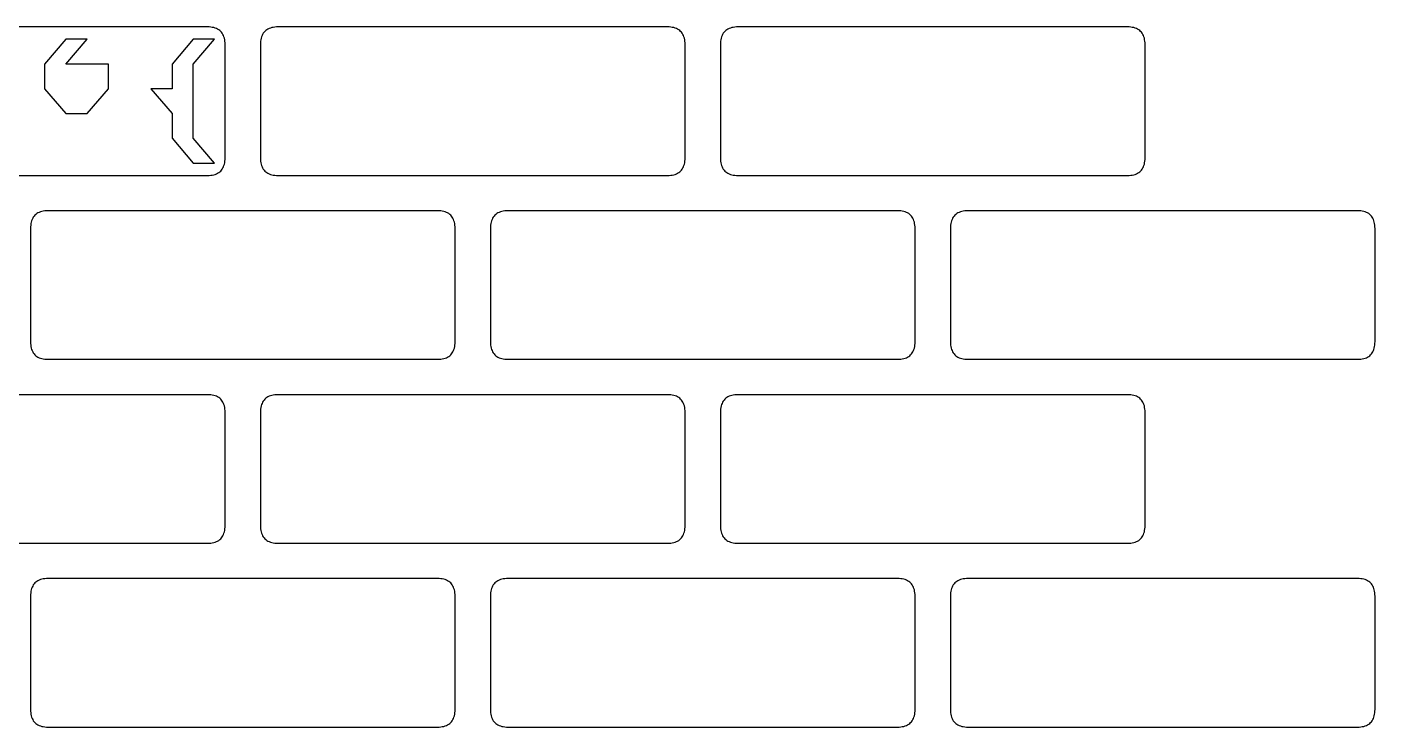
# Model space of a CAD drawing. Header units: metres. Extents: x 10 to 780, y 10 to 780.
# Drawn here: x 399 to 780, y 10 to 208 of the extents above; entities that cross this region are included whole.
import ezdxf

# ---------------------------------------------------------------- set-up
doc = ezdxf.new("R2010")
doc.units = ezdxf.units.M

msp = doc.modelspace()

# ---------------------------------------------------------------- linework, layer by layer
for p, q in [((450, 208.00012), (340, 208)), ((450, 208.00012), (340, 208)), ((450.4875, 207.98761), (450, 208.00012)), ((450.4875, 207.98761), (450, 208.00012)), ((450.94998, 207.9501), (450.4875, 207.98761)), ((450.94998, 207.9501), (450.4875, 207.98761)), ((451.38748, 207.88759), (450.94998, 207.9501)), ((451.38748, 207.88759), (450.94998, 207.9501)), ((451.8, 207.80008), (451.38748, 207.88759)), ((451.8, 207.80008), (451.38748, 207.88759)), ((452.1875, 207.68758), (451.8, 207.80008)), ((452.1875, 207.68758), (451.8, 207.80008)), ((452.55, 207.55006), (452.1875, 207.68758)), ((452.55, 207.55006), (452.1875, 207.68758)), ((452.88748, 207.38756), (452.55, 207.55006)), ((452.88748, 207.38756), (452.55, 207.55006)), ((453.19998, 207.20006), (452.88748, 207.38756)), ((453.19998, 207.20006), (452.88748, 207.38756)), ((453.4875, 206.98755), (453.19998, 207.20006)), ((453.4875, 206.98755), (453.19998, 207.20006)), ((453.75, 206.75005), (453.4875, 206.98755)), ((453.75, 206.75005), (453.4875, 206.98755)), ((453.9875, 206.48753), (453.75, 206.75005)), ((453.9875, 206.48753), (453.75, 206.75005)), ((454.19998, 206.20003), (453.9875, 206.48753)), ((454.19998, 206.20003), (453.9875, 206.48753)), ((454.38748, 205.88753), (454.19998, 206.20003)), ((454.38748, 205.88753), (454.19998, 206.20003)), ((454.55, 205.55002), (454.38748, 205.88753)), ((454.55, 205.55002), (454.38748, 205.88753)), ((465.61258, 205.88751), (465.4501, 205.55002)), ((465.80008, 206.20001), (465.61258, 205.88751)), ((466.01257, 206.4875), (465.80008, 206.20001)), ((466.25006, 206.75), (466.01257, 206.4875)), ((466.51254, 206.9875), (466.25006, 206.75)), ((466.80005, 207.2), (466.51254, 206.9875)), ((467.11255, 207.3875), (466.80005, 207.2)), ((467.45004, 207.55), (467.11255, 207.3875)), ((467.81253, 207.6875), (467.45004, 207.55)), ((468.2, 207.8), (467.81253, 207.6875)), ((468.61252, 207.8875), (468.2, 207.8)), ((469.05002, 207.95), (468.61252, 207.8875)), ((469.5125, 207.9875), (469.05002, 207.95)), ((470, 208), (469.5125, 207.9875)), ((580.00024, 208.00012), (470, 208)), ((580.48773, 207.98761), (580.00024, 208.00012)), ((580.9502, 207.9501), (580.48773, 207.98761)), ((581.3877, 207.88759), (580.9502, 207.9501)), ((581.8002, 207.80008), (581.3877, 207.88759)), ((582.1876, 207.68758), (581.8002, 207.80008)), ((582.5501, 207.55006), (582.1876, 207.68758)), ((582.8876, 207.38756), (582.5501, 207.55006)), ((583.2001, 207.20006), (582.8876, 207.38756)), ((583.48755, 206.98755), (583.2001, 207.20006)), ((583.75006, 206.75005), (583.48755, 206.98755)), ((583.98755, 206.48753), (583.75006, 206.75005)), ((584.2, 206.20003), (583.98755, 206.48753)), ((584.3875, 205.88753), (584.2, 206.20003)), ((584.55, 205.55002), (584.3875, 205.88753)), ((595.6125, 205.88751), (595.45, 205.55002)), ((595.8, 206.20001), (595.6125, 205.88751)), ((596.0125, 206.4875), (595.8, 206.20001)), ((596.25, 206.75), (596.0125, 206.4875)), ((596.5125, 206.9875), (596.25, 206.75)), ((596.8, 207.2), (596.5125, 206.9875)), ((597.1125, 207.3875), (596.8, 207.2)), ((597.45, 207.55), (597.1125, 207.3875)), ((597.8125, 207.6875), (597.45, 207.55)), ((598.2, 207.8), (597.8125, 207.6875)), ((598.6125, 207.8875), (598.2, 207.8)), ((599.05, 207.95), (598.6125, 207.8875)), ((599.5125, 207.9875), (599.05, 207.95)), ((600, 208), (599.5125, 207.9875)), ((710.0005, 208.00012), (600, 208)), ((710.4879, 207.98761), (710.0005, 208.00012)), ((710.9504, 207.9501), (710.4879, 207.98761)), ((711.3878, 207.88759), (710.9504, 207.9501)), ((711.8003, 207.80008), (711.3878, 207.88759)), ((712.18774, 207.68758), (711.8003, 207.80008)), ((712.55023, 207.55006), (712.18774, 207.68758)), ((712.8877, 207.38756), (712.55023, 207.55006)), ((713.2002, 207.20006), (712.8877, 207.38756)), ((713.4877, 206.98755), (713.2002, 207.20006)), ((713.7501, 206.75005), (713.4877, 206.98755)), ((713.9876, 206.48753), (713.7501, 206.75005)), ((714.2001, 206.20003), (713.9876, 206.48753)), ((714.3876, 205.88753), (714.2001, 206.20003)), ((714.55005, 205.55002), (714.3876, 205.88753)), ((410, 204.5), (404, 197.5)), ((410, 197.5), (416, 204.5)), ((416, 204.5), (410, 204.5)), ((446, 204.5), (440, 197.5)), ((446, 197.5), (452, 204.5)), ((452, 204.5), (446, 204.5)), ((454.6875, 205.18752), (454.55, 205.55002)), ((454.6875, 205.18752), (454.55, 205.55002)), ((454.8, 204.80002), (454.6875, 205.18752)), ((454.8, 204.80002), (454.6875, 205.18752)), ((454.88748, 204.38751), (454.8, 204.80002)), ((454.88748, 204.38751), (454.8, 204.80002)), ((454.94998, 203.95001), (454.88748, 204.38751)), ((454.94998, 203.95001), (454.88748, 204.38751)), ((454.9875, 203.4875), (454.94998, 203.95001)), ((454.9875, 203.4875), (454.94998, 203.95001)), ((455, 203), (454.9875, 203.4875)), ((455, 203), (454.9875, 203.4875)), ((455.00015, 171.00006), (455, 203)), ((455.00015, 171.00006), (455, 203)), ((465.0002, 203.00005), (465, 171)), ((465.0127, 203.48753), (465.0002, 203.00005)), ((465.05017, 203.95003), (465.0127, 203.48753)), ((465.11264, 204.38753), (465.05017, 203.95003)), ((465.20013, 204.80002), (465.11264, 204.38753)), ((465.31262, 205.18752), (465.20013, 204.80002)), ((465.4501, 205.55002), (465.31262, 205.18752)), ((584.6875, 205.18752), (584.55, 205.55002)), ((584.8, 204.80002), (584.6875, 205.18752)), ((584.8875, 204.38751), (584.8, 204.80002)), ((584.95, 203.95001), (584.8875, 204.38751)), ((584.9875, 203.4875), (584.95, 203.95001)), ((585, 203), (584.9875, 203.4875)), ((585, 171.00006), (585, 203)), ((595.0125, 203.48753), (595, 203.00005)), ((595, 203.00005), (595, 171)), ((595.05, 203.95003), (595.0125, 203.48753)), ((595.1125, 204.38753), (595.05, 203.95003)), ((595.2, 204.80002), (595.1125, 204.38753)), ((595.3125, 205.18752), (595.2, 204.80002)), ((595.45, 205.55002), (595.3125, 205.18752)), ((714.68756, 205.18752), (714.55005, 205.55002)), ((714.80005, 204.80002), (714.68756, 205.18752)), ((714.8875, 204.38751), (714.80005, 204.80002)), ((714.95, 203.95001), (714.8875, 204.38751)), ((714.9875, 203.4875), (714.95, 203.95001)), ((715, 203), (714.9875, 203.4875)), ((714.99994, 171.00006), (715, 203)), ((404, 197.5), (404, 190.5)), ((422, 197.5), (410, 197.5)), ((422, 190.5), (422, 197.5)), ((440, 197.5), (440, 190.5)), ((446, 176.5), (446, 197.5)), ((404, 190.5), (410, 183.5)), ((416, 183.5), (422, 190.5)), ((440, 190.5), (434, 190.5)), ((434, 190.5), (440, 183.5)), ((410, 183.5), (416, 183.5)), ((440, 183.5), (440, 176.5)), ((440, 176.5), (446, 169.5)), ((452, 169.5), (446, 176.5)), ((446, 169.5), (452, 169.5)), ((453.98758, 167.51253), (454.20007, 167.80003)), ((453.98758, 167.51253), (454.20007, 167.80003)), ((454.20007, 167.80003), (454.38757, 168.11253)), ((454.20007, 167.80003), (454.38757, 168.11253)), ((454.38757, 168.11253), (454.55008, 168.45004)), ((454.38757, 168.11253), (454.55008, 168.45004)), ((454.55008, 168.45004), (454.6876, 168.81255)), ((454.55008, 168.45004), (454.6876, 168.81255)), ((454.6876, 168.81255), (454.8001, 169.20004)), ((454.6876, 168.81255), (454.8001, 169.20004)), ((454.8001, 169.20004), (454.88763, 169.61255)), ((454.8001, 169.20004), (454.88763, 169.61255)), ((454.88763, 169.61255), (454.95013, 170.05005)), ((454.88763, 169.61255), (454.95013, 170.05005)), ((454.95013, 170.05005), (454.98764, 170.51256)), ((454.95013, 170.05005), (454.98764, 170.51256)), ((454.98764, 170.51256), (455.00015, 171.00006)), ((454.98764, 170.51256), (455.00015, 171.00006)), ((465, 171), (465.0125, 170.5125)), ((465.0125, 170.5125), (465.05002, 170.05)), ((465.05002, 170.05), (465.11252, 169.6125)), ((465.11252, 169.6125), (465.2, 169.20001)), ((465.2, 169.20001), (465.31253, 168.81252)), ((465.31253, 168.81252), (465.45004, 168.45001)), ((465.45004, 168.45001), (465.61255, 168.11252)), ((465.61255, 168.11252), (465.80005, 167.80002)), ((465.80005, 167.80002), (466.01254, 167.51253)), ((583.9875, 167.51253), (584.2, 167.80003)), ((584.2, 167.80003), (584.3875, 168.11253)), ((584.3875, 168.11253), (584.55, 168.45004)), ((584.55, 168.45004), (584.6875, 168.81255)), ((584.6875, 168.81255), (584.8, 169.20004)), ((584.8, 169.20004), (584.8875, 169.61255)), ((584.8875, 169.61255), (584.95, 170.05005)), ((584.95, 170.05005), (584.9875, 170.51256)), ((584.9875, 170.51256), (585, 171.00006)), ((595, 171), (595.0125, 170.5125)), ((595.0125, 170.5125), (595.05, 170.05)), ((595.05, 170.05), (595.1125, 169.6125)), ((595.1125, 169.6125), (595.2, 169.20001)), ((595.2, 169.20001), (595.3125, 168.81252)), ((595.3125, 168.81252), (595.45, 168.45001)), ((595.45, 168.45001), (595.61255, 168.11252)), ((595.61255, 168.11252), (595.80005, 167.80002)), ((595.80005, 167.80002), (596.0126, 167.51253)), ((713.9875, 167.51253), (714.2, 167.80003)), ((714.2, 167.80003), (714.3875, 168.11253)), ((714.3875, 168.11253), (714.55, 168.45004)), ((714.55, 168.45004), (714.6875, 168.81255)), ((714.6875, 168.81255), (714.8, 169.20004)), ((714.8, 169.20004), (714.88745, 169.61255)), ((714.88745, 169.61255), (714.94995, 170.05005)), ((714.94995, 170.05005), (714.9874, 170.51256)), ((714.9874, 170.51256), (714.99994, 171.00006)), ((340, 166.00009), (450, 166)), ((340, 166.00009), (450, 166)), ((450, 166), (450.48752, 166.0125)), ((450, 166), (450.48752, 166.0125)), ((450.48752, 166.0125), (450.95, 166.05)), ((450.48752, 166.0125), (450.95, 166.05)), ((450.95, 166.05), (451.3875, 166.1125)), ((450.95, 166.05), (451.3875, 166.1125)), ((451.3875, 166.1125), (451.80002, 166.20001)), ((451.3875, 166.1125), (451.80002, 166.20001)), ((451.80002, 166.20001), (452.18753, 166.31252)), ((451.80002, 166.20001), (452.18753, 166.31252)), ((452.18753, 166.31252), (452.55005, 166.45001)), ((452.18753, 166.31252), (452.55005, 166.45001)), ((452.55005, 166.45001), (452.88754, 166.61252)), ((452.55005, 166.45001), (452.88754, 166.61252)), ((452.88754, 166.61252), (453.20004, 166.80002)), ((452.88754, 166.61252), (453.20004, 166.80002)), ((453.20004, 166.80002), (453.48755, 167.01253)), ((453.20004, 166.80002), (453.48755, 167.01253)), ((453.48755, 167.01253), (453.75006, 167.25003)), ((453.48755, 167.01253), (453.75006, 167.25003)), ((453.75006, 167.25003), (453.98758, 167.51253)), ((453.75006, 167.25003), (453.98758, 167.51253)), ((466.01254, 167.51253), (466.25006, 167.25003)), ((466.25006, 167.25003), (466.51257, 167.01254)), ((466.51257, 167.01254), (466.80008, 166.80005)), ((466.80008, 166.80005), (467.11258, 166.61255)), ((467.11258, 166.61255), (467.45007, 166.45006)), ((467.45007, 166.45006), (467.8126, 166.31256)), ((467.8126, 166.31256), (468.2001, 166.20007)), ((468.2001, 166.20007), (468.6126, 166.11258)), ((468.6126, 166.11258), (469.0501, 166.05008)), ((469.0501, 166.05008), (469.51263, 166.01259)), ((469.51263, 166.01259), (470.00015, 166.00009)), ((470.00015, 166.00009), (580, 166)), ((580, 166), (580.4875, 166.0125)), ((580.4875, 166.0125), (580.95, 166.05)), ((580.95, 166.05), (581.3875, 166.1125)), ((581.3875, 166.1125), (581.8, 166.20001)), ((581.8, 166.20001), (582.1875, 166.31252)), ((582.1875, 166.31252), (582.55, 166.45001)), ((582.55, 166.45001), (582.8875, 166.61252)), ((582.8875, 166.61252), (583.2, 166.80002)), ((583.2, 166.80002), (583.4875, 167.01253)), ((583.4875, 167.01253), (583.75, 167.25003)), ((583.75, 167.25003), (583.9875, 167.51253)), ((596.0126, 167.51253), (596.25006, 167.25003)), ((596.25006, 167.25003), (596.5126, 167.01254)), ((596.5126, 167.01254), (596.8001, 166.80005)), ((596.8001, 166.80005), (597.1126, 166.61255)), ((597.1126, 166.61255), (597.45013, 166.45006)), ((597.45013, 166.45006), (597.8126, 166.31256)), ((597.8126, 166.31256), (598.20013, 166.20007)), ((598.20013, 166.20007), (598.6127, 166.11258)), ((598.6127, 166.11258), (599.0502, 166.05008)), ((599.0502, 166.05008), (599.5127, 166.01259)), ((599.5127, 166.01259), (600.0002, 166.00009)), ((600.0002, 166.00009), (710, 166)), ((710, 166), (710.4875, 166.0125)), ((710.4875, 166.0125), (710.95, 166.05)), ((710.95, 166.05), (711.3875, 166.1125)), ((711.3875, 166.1125), (711.8, 166.20001)), ((711.8, 166.20001), (712.1875, 166.31252)), ((712.1875, 166.31252), (712.55, 166.45001)), ((712.55, 166.45001), (712.8875, 166.61252)), ((712.8875, 166.61252), (713.2, 166.80002)), ((713.2, 166.80002), (713.4875, 167.01253)), ((713.4875, 167.01253), (713.75, 167.25003)), ((713.75, 167.25003), (713.9875, 167.51253)), ((400.20007, 152.80003), (400.11258, 152.38754)), ((400.31256, 153.18753), (400.20007, 152.80003)), ((400.45004, 153.55003), (400.31256, 153.18753)), ((400.61255, 153.88753), (400.45004, 153.55003)), ((400.80005, 154.20003), (400.61255, 153.88753)), ((401.01254, 154.48752), (400.80005, 154.20003)), ((401.25003, 154.75002), (401.01254, 154.48752)), ((401.5125, 154.98752), (401.25003, 154.75002)), ((401.80002, 155.20001), (401.5125, 154.98752)), ((402.11252, 155.38751), (401.80002, 155.20001)), ((402.45, 155.55), (402.11252, 155.38751)), ((402.8125, 155.6875), (402.45, 155.55)), ((403.2, 155.8), (402.8125, 155.6875)), ((403.61252, 155.8875), (403.2, 155.8)), ((404.05002, 155.95), (403.61252, 155.8875)), ((404.5125, 155.9875), (404.05002, 155.95)), ((405, 156), (404.5125, 155.9875)), ((515.0001, 156), (405, 156)), ((515.4876, 155.9875), (515.0001, 156)), ((515.9501, 155.95), (515.4876, 155.9875)), ((516.3876, 155.8875), (515.9501, 155.95)), ((516.80005, 155.8), (516.3876, 155.8875)), ((517.18756, 155.6875), (516.80005, 155.8)), ((517.55005, 155.55), (517.18756, 155.6875)), ((517.8875, 155.3875), (517.55005, 155.55)), ((518.2, 155.2), (517.8875, 155.3875)), ((518.4875, 154.9875), (518.2, 155.2)), ((518.75, 154.75), (518.4875, 154.9875)), ((518.9875, 154.4875), (518.75, 154.75)), ((519.2, 154.2), (518.9875, 154.4875)), ((519.3875, 153.8875), (519.2, 154.2)), ((519.55, 153.55), (519.3875, 153.8875)), ((519.6875, 153.1875), (519.55, 153.55)), ((519.8, 152.8), (519.6875, 153.1875)), ((519.8875, 152.3875), (519.8, 152.8)), ((530.2001, 152.80003), (530.11255, 152.38754)), ((530.31256, 153.18753), (530.2001, 152.80003)), ((530.4501, 153.55003), (530.31256, 153.18753)), ((530.61255, 153.88753), (530.4501, 153.55003)), ((530.80005, 154.20003), (530.61255, 153.88753)), ((531.0126, 154.48752), (530.80005, 154.20003)), ((531.25006, 154.75002), (531.0126, 154.48752)), ((531.5126, 154.98752), (531.25006, 154.75002)), ((531.80005, 155.20001), (531.5126, 154.98752)), ((532.11255, 155.38751), (531.80005, 155.20001)), ((532.4501, 155.55), (532.11255, 155.38751)), ((532.81256, 155.6875), (532.4501, 155.55)), ((533.2001, 155.8), (532.81256, 155.6875)), ((533.61255, 155.8875), (533.2001, 155.8)), ((534.05005, 155.95), (533.61255, 155.8875)), ((534.5125, 155.9875), (534.05005, 155.95)), ((535, 156), (534.5125, 155.9875)), ((645.00024, 156), (535, 156)), ((645.48773, 155.9875), (645.00024, 156)), ((645.9502, 155.95), (645.48773, 155.9875)), ((646.3877, 155.8875), (645.9502, 155.95)), ((646.8002, 155.8), (646.3877, 155.8875)), ((647.1876, 155.6875), (646.8002, 155.8)), ((647.5501, 155.55), (647.1876, 155.6875)), ((647.8876, 155.3875), (647.5501, 155.55)), ((648.2001, 155.2), (647.8876, 155.3875)), ((648.48755, 154.9875), (648.2001, 155.2)), ((648.75006, 154.75), (648.48755, 154.9875)), ((648.98755, 154.4875), (648.75006, 154.75)), ((649.2, 154.2), (648.98755, 154.4875)), ((649.3875, 153.8875), (649.2, 154.2)), ((649.55, 153.55), (649.3875, 153.8875)), ((649.6875, 153.1875), (649.55, 153.55)), ((649.8, 152.8), (649.6875, 153.1875)), ((649.8875, 152.3875), (649.8, 152.8)), ((660.20044, 152.80003), (660.113, 152.38754)), ((660.31287, 153.18753), (660.20044, 152.80003)), ((660.4503, 153.55003), (660.31287, 153.18753)), ((660.6128, 153.88753), (660.4503, 153.55003)), ((660.80023, 154.20003), (660.6128, 153.88753)), ((661.0127, 154.48752), (660.80023, 154.20003)), ((661.2502, 154.75002), (661.0127, 154.48752)), ((661.51263, 154.98752), (661.2502, 154.75002)), ((661.8001, 155.20001), (661.51263, 154.98752)), ((662.1126, 155.38751), (661.8001, 155.20001)), ((662.4501, 155.55), (662.1126, 155.38751)), ((662.81256, 155.6875), (662.4501, 155.55)), ((663.2001, 155.8), (662.81256, 155.6875)), ((663.61255, 155.8875), (663.2001, 155.8)), ((664.05005, 155.95), (663.61255, 155.8875)), ((664.5125, 155.9875), (664.05005, 155.95)), ((665, 156), (664.5125, 155.9875)), ((775, 156), (665, 156)), ((775.4875, 155.9875), (775, 156)), ((775.95, 155.95), (775.4875, 155.9875)), ((776.3875, 155.8875), (775.95, 155.95)), ((776.8, 155.8), (776.3875, 155.8875)), ((777.1875, 155.6875), (776.8, 155.8)), ((777.55, 155.55), (777.1875, 155.6875)), ((777.8875, 155.3875), (777.55, 155.55)), ((778.2, 155.2), (777.8875, 155.3875)), ((778.4875, 154.9875), (778.2, 155.2)), ((778.75, 154.75), (778.4875, 154.9875)), ((778.9875, 154.4875), (778.75, 154.75)), ((779.2, 154.2), (778.9875, 154.4875)), ((779.3875, 153.8875), (779.2, 154.2)), ((779.55, 153.55), (779.3875, 153.8875)), ((779.6875, 153.1875), (779.55, 153.55)), ((779.8, 152.8), (779.6875, 153.1875)), ((779.8875, 152.3875), (779.8, 152.8)), ((400.0001, 151.00005), (400, 119)), ((400.01257, 151.48755), (400.0001, 151.00005)), ((400.05008, 151.95004), (400.01257, 151.48755)), ((400.11258, 152.38754), (400.05008, 151.95004)), ((519.95, 151.95), (519.8875, 152.3875)), ((519.9875, 151.4875), (519.95, 151.95)), ((520, 151), (519.9875, 151.4875)), ((520.00024, 119.000015), (520, 151)), ((530.00006, 151.00005), (530, 119)), ((530.0126, 151.48755), (530.00006, 151.00005)), ((530.05005, 151.95004), (530.0126, 151.48755)), ((530.11255, 152.38754), (530.05005, 151.95004)), ((649.95, 151.95), (649.8875, 152.3875)), ((649.9875, 151.4875), (649.95, 151.95)), ((650, 151), (649.9875, 151.4875)), ((650.00037, 119.000015), (650, 151)), ((660.0007, 151.00005), (660, 119)), ((660.0131, 151.48755), (660.0007, 151.00005)), ((660.05054, 151.95004), (660.0131, 151.48755)), ((660.113, 152.38754), (660.05054, 151.95004)), ((779.95, 151.95), (779.8875, 152.3875)), ((779.9875, 151.4875), (779.95, 151.95)), ((780, 151), (779.9875, 151.4875)), ((780.00024, 119.000015), (780, 151)), ((400, 119), (400.0125, 118.5125)), ((400.0125, 118.5125), (400.05002, 118.049995)), ((519.9502, 118.05001), (519.98773, 118.51251)), ((519.98773, 118.51251), (520.00024, 119.000015)), ((530, 119), (530.0125, 118.5125)), ((530.0125, 118.5125), (530.05, 118.049995)), ((649.9503, 118.05001), (649.98785, 118.51251)), ((649.98785, 118.51251), (650.00037, 119.000015)), ((660, 119), (660.0125, 118.5125)), ((660.0125, 118.5125), (660.05, 118.049995)), ((779.9502, 118.05001), (779.98773, 118.51251)), ((779.98773, 118.51251), (780.00024, 119.000015)), ((400.05002, 118.049995), (400.11252, 117.612495)), ((400.11252, 117.612495), (400.2, 117.2)), ((400.2, 117.2), (400.3125, 116.8125)), ((400.3125, 116.8125), (400.45, 116.450005)), ((400.45, 116.450005), (400.61252, 116.1125)), ((400.61252, 116.1125), (400.80002, 115.8)), ((400.80002, 115.8), (401.0125, 115.512505)), ((401.0125, 115.512505), (401.25, 115.25001)), ((401.25, 115.25001), (401.5125, 115.01251)), ((401.5125, 115.01251), (401.80002, 114.80002)), ((401.80002, 114.80002), (402.11252, 114.61252)), ((402.11252, 114.61252), (402.45, 114.45002)), ((402.45, 114.45002), (402.8125, 114.31252)), ((402.8125, 114.31252), (403.2, 114.20003)), ((516.80005, 114.2), (517.18756, 114.3125)), ((517.18756, 114.3125), (517.55005, 114.45)), ((517.55005, 114.45), (517.8876, 114.612495)), ((517.8876, 114.612495), (518.2001, 114.799995)), ((518.2001, 114.799995), (518.4876, 115.0125)), ((518.4876, 115.0125), (518.7501, 115.25)), ((518.7501, 115.25), (518.9876, 115.512505)), ((518.9876, 115.512505), (519.20013, 115.8)), ((519.20013, 115.8), (519.38763, 116.1125)), ((519.38763, 116.1125), (519.5502, 116.450005)), ((519.5502, 116.450005), (519.6877, 116.81251)), ((519.6877, 116.81251), (519.8002, 117.20001)), ((519.8002, 117.20001), (519.8877, 117.61251)), ((519.8877, 117.61251), (519.9502, 118.05001)), ((530.05, 118.049995), (530.1125, 117.612495)), ((530.1125, 117.612495), (530.2, 117.2)), ((530.2, 117.2), (530.3125, 116.8125)), ((530.3125, 116.8125), (530.45, 116.450005)), ((530.45, 116.450005), (530.6125, 116.1125)), ((530.6125, 116.1125), (530.8, 115.8)), ((530.8, 115.8), (531.0125, 115.512505)), ((531.0125, 115.512505), (531.25, 115.25001)), ((531.25, 115.25001), (531.5125, 115.01251)), ((531.5125, 115.01251), (531.80005, 114.80002)), ((531.80005, 114.80002), (532.11255, 114.61252)), ((532.11255, 114.61252), (532.4501, 114.45002)), ((532.4501, 114.45002), (532.81256, 114.31252)), ((532.81256, 114.31252), (533.2001, 114.20003)), ((646.80005, 114.2), (647.18756, 114.3125)), ((647.18756, 114.3125), (647.55005, 114.45)), ((647.55005, 114.45), (647.8876, 114.612495)), ((647.8876, 114.612495), (648.2001, 114.799995)), ((648.2001, 114.799995), (648.4876, 115.0125)), ((648.4876, 115.0125), (648.7501, 115.25)), ((648.7501, 115.25), (648.9877, 115.512505)), ((648.9877, 115.512505), (649.2002, 115.8)), ((649.2002, 115.8), (649.3877, 116.1125)), ((649.3877, 116.1125), (649.55023, 116.450005)), ((649.55023, 116.450005), (649.68774, 116.81251)), ((649.68774, 116.81251), (649.8003, 117.20001)), ((649.8003, 117.20001), (649.8878, 117.61251)), ((649.8878, 117.61251), (649.9503, 118.05001)), ((660.05, 118.049995), (660.1125, 117.612495)), ((660.1125, 117.612495), (660.2, 117.2)), ((660.2, 117.2), (660.3125, 116.8125)), ((660.3125, 116.8125), (660.45, 116.450005)), ((660.45, 116.450005), (660.61255, 116.1125)), ((660.61255, 116.1125), (660.80005, 115.8)), ((660.80005, 115.8), (661.0126, 115.512505)), ((661.0126, 115.512505), (661.25006, 115.25001)), ((661.25006, 115.25001), (661.5126, 115.01251)), ((661.5126, 115.01251), (661.8001, 114.80002)), ((661.8001, 114.80002), (662.1126, 114.61252)), ((662.1126, 114.61252), (662.45013, 114.45002)), ((662.45013, 114.45002), (662.8126, 114.31252)), ((662.8126, 114.31252), (663.20013, 114.20003)), ((776.8, 114.2), (777.1875, 114.3125)), ((777.1875, 114.3125), (777.55, 114.45)), ((777.55, 114.45), (777.8875, 114.612495)), ((777.8875, 114.612495), (778.2, 114.799995)), ((778.2, 114.799995), (778.48755, 115.0125)), ((778.48755, 115.0125), (778.75006, 115.25)), ((778.75006, 115.25), (778.98755, 115.512505)), ((778.98755, 115.512505), (779.2001, 115.8)), ((779.2001, 115.8), (779.3876, 116.1125)), ((779.3876, 116.1125), (779.5501, 116.450005)), ((779.5501, 116.450005), (779.6876, 116.81251)), ((779.6876, 116.81251), (779.8002, 117.20001)), ((779.8002, 117.20001), (779.8877, 117.61251)), ((779.8877, 117.61251), (779.9502, 118.05001)), ((403.2, 114.20003), (403.61252, 114.11253)), ((403.61252, 114.11253), (404.05002, 114.05003)), ((404.05002, 114.05003), (404.5125, 114.012535)), ((404.5125, 114.012535), (405.00003, 114.00004)), ((405.00003, 114.00004), (515, 114)), ((515, 114), (515.4875, 114.0125)), ((515.4875, 114.0125), (515.95, 114.049995)), ((515.95, 114.049995), (516.3875, 114.112495)), ((516.3875, 114.112495), (516.80005, 114.2)), ((533.2001, 114.20003), (533.6126, 114.11253)), ((533.6126, 114.11253), (534.0501, 114.05003)), ((534.0501, 114.05003), (534.51263, 114.012535)), ((534.51263, 114.012535), (535.0001, 114.00004)), ((535.0001, 114.00004), (645, 114)), ((645, 114), (645.4875, 114.0125)), ((645.4875, 114.0125), (645.95, 114.049995)), ((645.95, 114.049995), (646.3875, 114.112495)), ((646.3875, 114.112495), (646.80005, 114.2)), ((663.20013, 114.20003), (663.6127, 114.11253)), ((663.6127, 114.11253), (664.0502, 114.05003)), ((664.0502, 114.05003), (664.5127, 114.012535)), ((664.5127, 114.012535), (665.0002, 114.00004)), ((665.0002, 114.00004), (775, 114)), ((775, 114), (775.4875, 114.0125)), ((775.4875, 114.0125), (775.95, 114.049995)), ((775.95, 114.049995), (776.3875, 114.112495)), ((776.3875, 114.112495), (776.8, 114.2)), ((450, 104.00008), (340, 104)), ((450.4875, 103.98757), (450, 104.00008)), ((450.94998, 103.950066), (450.4875, 103.98757)), ((451.38748, 103.88756), (450.94998, 103.950066)), ((451.8, 103.80005), (451.38748, 103.88756)), ((452.1875, 103.687546), (451.8, 103.80005)), ((452.55, 103.55004), (452.1875, 103.687546)), ((452.88748, 103.387535), (452.55, 103.55004)), ((453.19998, 103.20003), (452.88748, 103.387535)), ((453.4875, 102.987526), (453.19998, 103.20003)), ((453.75, 102.75002), (453.4875, 102.987526)), ((466.51254, 102.9875), (466.25006, 102.75)), ((466.80005, 103.200005), (466.51254, 102.9875)), ((467.11255, 103.387505), (466.80005, 103.200005)), ((467.45004, 103.55), (467.11255, 103.387505)), ((467.81253, 103.6875), (467.45004, 103.55)), ((468.2, 103.8), (467.81253, 103.6875)), ((468.61252, 103.887505), (468.2, 103.8)), ((469.05002, 103.950005), (468.61252, 103.887505)), ((469.5125, 103.9875), (469.05002, 103.950005)), ((470, 104), (469.5125, 103.9875)), ((580.00024, 104.00008), (470, 104)), ((580.48773, 103.98757), (580.00024, 104.00008)), ((580.9502, 103.950066), (580.48773, 103.98757)), ((581.3877, 103.88756), (580.9502, 103.950066)), ((581.8002, 103.80005), (581.3877, 103.88756)), ((582.1876, 103.687546), (581.8002, 103.80005)), ((582.5501, 103.55004), (582.1876, 103.687546)), ((582.8876, 103.387535), (582.5501, 103.55004)), ((583.2001, 103.20003), (582.8876, 103.387535)), ((583.48755, 102.987526), (583.2001, 103.20003)), ((583.75006, 102.75002), (583.48755, 102.987526)), ((596.5125, 102.9875), (596.25, 102.75)), ((596.8, 103.200005), (596.5125, 102.9875)), ((597.1125, 103.387505), (596.8, 103.200005)), ((597.45, 103.55), (597.1125, 103.387505)), ((597.8125, 103.6875), (597.45, 103.55)), ((598.2, 103.8), (597.8125, 103.6875)), ((598.6125, 103.887505), (598.2, 103.8)), ((599.05, 103.950005), (598.6125, 103.887505)), ((599.5125, 103.9875), (599.05, 103.950005)), ((600, 104), (599.5125, 103.9875)), ((710.0005, 104.00008), (600, 104)), ((710.4879, 103.98757), (710.0005, 104.00008)), ((710.9504, 103.950066), (710.4879, 103.98757)), ((711.3878, 103.88756), (710.9504, 103.950066)), ((711.8003, 103.80005), (711.3878, 103.88756)), ((712.18774, 103.687546), (711.8003, 103.80005)), ((712.55023, 103.55004), (712.18774, 103.687546)), ((712.8877, 103.387535), (712.55023, 103.55004)), ((713.2002, 103.20003), (712.8877, 103.387535)), ((713.4877, 102.987526), (713.2002, 103.20003)), ((713.7501, 102.75002), (713.4877, 102.987526)), ((453.9875, 102.48752), (453.75, 102.75002)), ((454.19998, 102.20001), (453.9875, 102.48752)), ((454.38748, 101.88751), (454.19998, 102.20001)), ((454.55, 101.55001), (454.38748, 101.88751)), ((454.6875, 101.18751), (454.55, 101.55001)), ((454.8, 100.8), (454.6875, 101.18751)), ((454.88748, 100.387505), (454.8, 100.8)), ((454.94998, 99.950005), (454.88748, 100.387505)), ((454.9875, 99.4875), (454.94998, 99.950005)), ((455, 99), (454.9875, 99.4875)), ((465.0127, 99.4875), (465.0002, 99)), ((465.05017, 99.950005), (465.0127, 99.4875)), ((465.11264, 100.387505), (465.05017, 99.950005)), ((465.20013, 100.8), (465.11264, 100.387505)), ((465.31262, 101.1875), (465.20013, 100.8)), ((465.4501, 101.55), (465.31262, 101.1875)), ((465.61258, 101.887505), (465.4501, 101.55)), ((465.80008, 102.200005), (465.61258, 101.887505)), ((466.01257, 102.4875), (465.80008, 102.200005)), ((466.25006, 102.75), (466.01257, 102.4875)), ((583.98755, 102.48752), (583.75006, 102.75002)), ((584.2, 102.20001), (583.98755, 102.48752)), ((584.3875, 101.88751), (584.2, 102.20001)), ((584.55, 101.55001), (584.3875, 101.88751)), ((584.6875, 101.18751), (584.55, 101.55001)), ((584.8, 100.8), (584.6875, 101.18751)), ((584.8875, 100.387505), (584.8, 100.8)), ((584.95, 99.950005), (584.8875, 100.387505)), ((584.9875, 99.4875), (584.95, 99.950005)), ((585, 99), (584.9875, 99.4875)), ((595.0125, 99.4875), (595, 99)), ((595.05, 99.950005), (595.0125, 99.4875)), ((595.1125, 100.387505), (595.05, 99.950005)), ((595.2, 100.8), (595.1125, 100.387505)), ((595.3125, 101.1875), (595.2, 100.8)), ((595.45, 101.55), (595.3125, 101.1875)), ((595.6125, 101.887505), (595.45, 101.55)), ((595.8, 102.200005), (595.6125, 101.887505)), ((596.0125, 102.4875), (595.8, 102.200005)), ((596.25, 102.75), (596.0125, 102.4875)), ((713.9876, 102.48752), (713.7501, 102.75002)), ((714.2001, 102.20001), (713.9876, 102.48752)), ((714.3876, 101.88751), (714.2001, 102.20001)), ((714.55005, 101.55001), (714.3876, 101.88751)), ((714.68756, 101.18751), (714.55005, 101.55001)), ((714.80005, 100.8), (714.68756, 101.18751)), ((714.8875, 100.387505), (714.80005, 100.8)), ((714.95, 99.950005), (714.8875, 100.387505)), ((714.9875, 99.4875), (714.95, 99.950005)), ((715, 99), (714.9875, 99.4875)), ((455.00015, 67.000015), (455, 99)), ((465.0002, 99), (465, 67)), ((585, 67.000015), (585, 99)), ((595, 99), (595, 67)), ((714.99994, 67.000015), (715, 99)), ((454.55008, 64.45001), (454.6876, 64.812515)), ((454.6876, 64.812515), (454.8001, 65.20001)), ((454.8001, 65.20001), (454.88763, 65.61251)), ((454.88763, 65.61251), (454.95013, 66.05001)), ((454.95013, 66.05001), (454.98764, 66.51251)), ((454.98764, 66.51251), (455.00015, 67.000015)), ((465, 67), (465.0125, 66.5125)), ((465.0125, 66.5125), (465.05002, 66.049995)), ((465.05002, 66.049995), (465.11252, 65.612495)), ((465.11252, 65.612495), (465.2, 65.2)), ((465.2, 65.2), (465.31253, 64.8125)), ((465.31253, 64.8125), (465.45004, 64.450005)), ((584.55, 64.45001), (584.6875, 64.812515)), ((584.6875, 64.812515), (584.8, 65.20001)), ((584.8, 65.20001), (584.8875, 65.61251)), ((584.8875, 65.61251), (584.95, 66.05001)), ((584.95, 66.05001), (584.9875, 66.51251)), ((584.9875, 66.51251), (585, 67.000015)), ((595, 67), (595.0125, 66.5125)), ((595.0125, 66.5125), (595.05, 66.049995)), ((595.05, 66.049995), (595.1125, 65.612495)), ((595.1125, 65.612495), (595.2, 65.2)), ((595.2, 65.2), (595.3125, 64.8125)), ((595.3125, 64.8125), (595.45, 64.450005)), ((714.55, 64.45001), (714.6875, 64.812515)), ((714.6875, 64.812515), (714.8, 65.20001)), ((714.8, 65.20001), (714.88745, 65.61251)), ((714.88745, 65.61251), (714.94995, 66.05001)), ((714.94995, 66.05001), (714.9874, 66.51251)), ((714.9874, 66.51251), (714.99994, 67.000015)), ((340, 62.000027), (450, 62)), ((450, 62), (450.48752, 62.0125)), ((450.48752, 62.0125), (450.95, 62.05)), ((450.95, 62.05), (451.3875, 62.1125)), ((451.3875, 62.1125), (451.80002, 62.2)), ((451.80002, 62.2), (452.18753, 62.3125)), ((452.18753, 62.3125), (452.55005, 62.45)), ((452.55005, 62.45), (452.88754, 62.612503)), ((452.88754, 62.612503), (453.20004, 62.800003)), ((453.20004, 62.800003), (453.48755, 63.012505)), ((453.48755, 63.012505), (453.75006, 63.250004)), ((453.75006, 63.250004), (453.98758, 63.512505)), ((453.98758, 63.512505), (454.20007, 63.800007)), ((454.20007, 63.800007), (454.38757, 64.11251)), ((454.38757, 64.11251), (454.55008, 64.45001)), ((465.45004, 64.450005), (465.61255, 64.1125)), ((465.61255, 64.1125), (465.80005, 63.800003)), ((465.80005, 63.800003), (466.01254, 63.512505)), ((466.01254, 63.512505), (466.25006, 63.250008)), ((466.25006, 63.250008), (466.51257, 63.01251)), ((466.51257, 63.01251), (466.80008, 62.80001)), ((466.80008, 62.80001), (467.11258, 62.61251)), ((467.11258, 62.61251), (467.45007, 62.450012)), ((467.45007, 62.450012), (467.8126, 62.312515)), ((467.8126, 62.312515), (468.2001, 62.200016)), ((468.2001, 62.200016), (468.6126, 62.11252)), ((468.6126, 62.11252), (469.0501, 62.050022)), ((469.0501, 62.050022), (469.51263, 62.012524)), ((469.51263, 62.012524), (470.00015, 62.000027)), ((470.00015, 62.000027), (580, 62)), ((580, 62), (580.4875, 62.0125)), ((580.4875, 62.0125), (580.95, 62.05)), ((580.95, 62.05), (581.3875, 62.1125)), ((581.3875, 62.1125), (581.8, 62.2)), ((581.8, 62.2), (582.1875, 62.3125)), ((582.1875, 62.3125), (582.55, 62.45)), ((582.55, 62.45), (582.8875, 62.612503)), ((582.8875, 62.612503), (583.2, 62.800003)), ((583.2, 62.800003), (583.4875, 63.012505)), ((583.4875, 63.012505), (583.75, 63.250004)), ((583.75, 63.250004), (583.9875, 63.512505)), ((583.9875, 63.512505), (584.2, 63.800007)), ((584.2, 63.800007), (584.3875, 64.11251)), ((584.3875, 64.11251), (584.55, 64.45001)), ((595.45, 64.450005), (595.61255, 64.1125)), ((595.61255, 64.1125), (595.80005, 63.800003)), ((595.80005, 63.800003), (596.0126, 63.512505)), ((596.0126, 63.512505), (596.25006, 63.250008)), ((596.25006, 63.250008), (596.5126, 63.01251)), ((596.5126, 63.01251), (596.8001, 62.80001)), ((596.8001, 62.80001), (597.1126, 62.61251)), ((597.1126, 62.61251), (597.45013, 62.450012)), ((597.45013, 62.450012), (597.8126, 62.312515)), ((597.8126, 62.312515), (598.20013, 62.200016)), ((598.20013, 62.200016), (598.6127, 62.11252)), ((598.6127, 62.11252), (599.0502, 62.050022)), ((599.0502, 62.050022), (599.5127, 62.012524)), ((599.5127, 62.012524), (600.0002, 62.000027)), ((600.0002, 62.000027), (710, 62)), ((710, 62), (710.4875, 62.0125)), ((710.4875, 62.0125), (710.95, 62.05)), ((710.95, 62.05), (711.3875, 62.1125)), ((711.3875, 62.1125), (711.8, 62.2)), ((711.8, 62.2), (712.1875, 62.3125)), ((712.1875, 62.3125), (712.55, 62.45)), ((712.55, 62.45), (712.8875, 62.612503)), ((712.8875, 62.612503), (713.2, 62.800003)), ((713.2, 62.800003), (713.4875, 63.012505)), ((713.4875, 63.012505), (713.75, 63.250004)), ((713.75, 63.250004), (713.9875, 63.512505)), ((713.9875, 63.512505), (714.2, 63.800007)), ((714.2, 63.800007), (714.3875, 64.11251)), ((714.3875, 64.11251), (714.55, 64.45001)), ((400.45004, 49.550003), (400.31256, 49.187504)), ((400.61255, 49.8875), (400.45004, 49.550003)), ((400.80005, 50.2), (400.61255, 49.8875)), ((401.01254, 50.4875), (400.80005, 50.2)), ((401.25003, 50.75), (401.01254, 50.4875)), ((401.5125, 50.9875), (401.25003, 50.75)), ((401.80002, 51.2), (401.5125, 50.9875)), ((402.11252, 51.3875), (401.80002, 51.2)), ((402.45, 51.55), (402.11252, 51.3875)), ((402.8125, 51.6875), (402.45, 51.55)), ((403.2, 51.8), (402.8125, 51.6875)), ((403.61252, 51.8875), (403.2, 51.8)), ((404.05002, 51.95), (403.61252, 51.8875)), ((404.5125, 51.9875), (404.05002, 51.95)), ((405, 52), (404.5125, 51.9875)), ((515.0001, 52.000015), (405, 52)), ((515.4876, 51.987514), (515.0001, 52.000015)), ((515.9501, 51.950012), (515.4876, 51.987514)), ((516.3876, 51.887512), (515.9501, 51.950012)), ((516.80005, 51.80001), (516.3876, 51.887512)), ((517.18756, 51.687508), (516.80005, 51.80001)), ((517.55005, 51.550007), (517.18756, 51.687508)), ((517.8875, 51.387505), (517.55005, 51.550007)), ((518.2, 51.200005), (517.8875, 51.387505)), ((518.4875, 50.987503), (518.2, 51.200005)), ((518.75, 50.750004), (518.4875, 50.987503)), ((518.9875, 50.487503), (518.75, 50.750004)), ((519.2, 50.2), (518.9875, 50.487503)), ((519.3875, 49.8875), (519.2, 50.2)), ((519.55, 49.55), (519.3875, 49.8875)), ((519.6875, 49.1875), (519.55, 49.55)), ((530.4501, 49.550003), (530.31256, 49.187504)), ((530.61255, 49.8875), (530.4501, 49.550003)), ((530.80005, 50.2), (530.61255, 49.8875)), ((531.0126, 50.4875), (530.80005, 50.2)), ((531.25006, 50.75), (531.0126, 50.4875)), ((531.5126, 50.9875), (531.25006, 50.75)), ((531.80005, 51.2), (531.5126, 50.9875)), ((532.11255, 51.3875), (531.80005, 51.2)), ((532.4501, 51.55), (532.11255, 51.3875)), ((532.81256, 51.6875), (532.4501, 51.55)), ((533.2001, 51.8), (532.81256, 51.6875)), ((533.61255, 51.8875), (533.2001, 51.8)), ((534.05005, 51.95), (533.61255, 51.8875)), ((534.5125, 51.9875), (534.05005, 51.95)), ((535, 52), (534.5125, 51.9875)), ((645.00024, 52.000015), (535, 52)), ((645.48773, 51.987514), (645.00024, 52.000015)), ((645.9502, 51.950012), (645.48773, 51.987514)), ((646.3877, 51.887512), (645.9502, 51.950012)), ((646.8002, 51.80001), (646.3877, 51.887512)), ((647.1876, 51.687508), (646.8002, 51.80001)), ((647.5501, 51.550007), (647.1876, 51.687508)), ((647.8876, 51.387505), (647.5501, 51.550007)), ((648.2001, 51.200005), (647.8876, 51.387505)), ((648.48755, 50.987503), (648.2001, 51.200005)), ((648.75006, 50.750004), (648.48755, 50.987503)), ((648.98755, 50.487503), (648.75006, 50.750004)), ((649.2, 50.2), (648.98755, 50.487503)), ((649.3875, 49.8875), (649.2, 50.2)), ((649.55, 49.55), (649.3875, 49.8875)), ((649.6875, 49.1875), (649.55, 49.55)), ((660.4503, 49.550003), (660.31287, 49.187504)), ((660.6128, 49.8875), (660.4503, 49.550003)), ((660.80023, 50.2), (660.6128, 49.8875)), ((661.0127, 50.4875), (660.80023, 50.2)), ((661.2502, 50.75), (661.0127, 50.4875)), ((661.51263, 50.9875), (661.2502, 50.75)), ((661.8001, 51.2), (661.51263, 50.9875)), ((662.1126, 51.3875), (661.8001, 51.2)), ((662.4501, 51.55), (662.1126, 51.3875)), ((662.81256, 51.6875), (662.4501, 51.55)), ((663.2001, 51.8), (662.81256, 51.6875)), ((663.61255, 51.8875), (663.2001, 51.8)), ((664.05005, 51.95), (663.61255, 51.8875)), ((664.5125, 51.9875), (664.05005, 51.95)), ((665, 52), (664.5125, 51.9875)), ((775, 52.000015), (665, 52)), ((775.4875, 51.987514), (775, 52.000015)), ((775.95, 51.950012), (775.4875, 51.987514)), ((776.3875, 51.887512), (775.95, 51.950012)), ((776.8, 51.80001), (776.3875, 51.887512)), ((777.1875, 51.687508), (776.8, 51.80001)), ((777.55, 51.550007), (777.1875, 51.687508)), ((777.8875, 51.387505), (777.55, 51.550007)), ((778.2, 51.200005), (777.8875, 51.387505)), ((778.4875, 50.987503), (778.2, 51.200005)), ((778.75, 50.750004), (778.4875, 50.987503)), ((778.9875, 50.487503), (778.75, 50.750004)), ((779.2, 50.2), (778.9875, 50.487503)), ((779.3875, 49.8875), (779.2, 50.2)), ((779.55, 49.55), (779.3875, 49.8875)), ((779.6875, 49.1875), (779.55, 49.55)), ((400.0001, 47.000008), (400, 15)), ((400.01257, 47.487507), (400.0001, 47.000008)), ((400.05008, 47.950005), (400.01257, 47.487507)), ((400.11258, 48.387505), (400.05008, 47.950005)), ((400.20007, 48.800003), (400.11258, 48.387505)), ((400.31256, 49.187504), (400.20007, 48.800003)), ((519.8, 48.8), (519.6875, 49.1875)), ((519.8875, 48.3875), (519.8, 48.8)), ((519.95, 47.95), (519.8875, 48.3875)), ((519.9875, 47.4875), (519.95, 47.95)), ((520, 47), (519.9875, 47.4875)), ((520.00024, 15.000006), (520, 47)), ((530.00006, 47.000008), (530, 15)), ((530.0126, 47.487507), (530.00006, 47.000008)), ((530.05005, 47.950005), (530.0126, 47.487507)), ((530.11255, 48.387505), (530.05005, 47.950005)), ((530.2001, 48.800003), (530.11255, 48.387505)), ((530.31256, 49.187504), (530.2001, 48.800003)), ((649.8, 48.8), (649.6875, 49.1875)), ((649.8875, 48.3875), (649.8, 48.8)), ((649.95, 47.95), (649.8875, 48.3875)), ((649.9875, 47.4875), (649.95, 47.95)), ((650, 47), (649.9875, 47.4875)), ((650.00037, 15.000006), (650, 47)), ((660.0007, 47.000008), (660, 15)), ((660.0131, 47.487507), (660.0007, 47.000008)), ((660.05054, 47.950005), (660.0131, 47.487507)), ((660.113, 48.387505), (660.05054, 47.950005)), ((660.20044, 48.800003), (660.113, 48.387505)), ((660.31287, 49.187504), (660.20044, 48.800003)), ((779.8, 48.8), (779.6875, 49.1875)), ((779.8875, 48.3875), (779.8, 48.8)), ((779.95, 47.95), (779.8875, 48.3875)), ((779.9875, 47.4875), (779.95, 47.95)), ((780, 47), (779.9875, 47.4875)), ((780.00024, 15.000006), (780, 47)), ((400, 15), (400.0125, 14.5125)), ((400.0125, 14.5125), (400.05002, 14.05)), ((400.05002, 14.05), (400.11252, 13.6125)), ((400.11252, 13.6125), (400.2, 13.200001)), ((400.2, 13.200001), (400.3125, 12.812501)), ((400.3125, 12.812501), (400.45, 12.450001)), ((400.45, 12.450001), (400.61252, 12.112501)), ((400.61252, 12.112501), (400.80002, 11.800001)), ((400.80002, 11.800001), (401.0125, 11.512502)), ((401.0125, 11.512502), (401.25, 11.250002)), ((518.7501, 11.250002), (518.9876, 11.512503)), ((518.9876, 11.512503), (519.20013, 11.800003)), ((519.20013, 11.800003), (519.38763, 12.112503)), ((519.38763, 12.112503), (519.5502, 12.450004)), ((519.5502, 12.450004), (519.6877, 12.812504)), ((519.6877, 12.812504), (519.8002, 13.200005)), ((519.8002, 13.200005), (519.8877, 13.612505)), ((519.8877, 13.612505), (519.9502, 14.050005)), ((519.9502, 14.050005), (519.98773, 14.512506)), ((519.98773, 14.512506), (520.00024, 15.000006)), ((530, 15), (530.0125, 14.5125)), ((530.0125, 14.5125), (530.05, 14.05)), ((530.05, 14.05), (530.1125, 13.6125)), ((530.1125, 13.6125), (530.2, 13.200001)), ((530.2, 13.200001), (530.3125, 12.812501)), ((530.3125, 12.812501), (530.45, 12.450001)), ((530.45, 12.450001), (530.6125, 12.112501)), ((530.6125, 12.112501), (530.8, 11.800001)), ((530.8, 11.800001), (531.0125, 11.512502)), ((531.0125, 11.512502), (531.25, 11.250002)), ((648.7501, 11.250002), (648.9877, 11.512503)), ((648.9877, 11.512503), (649.2002, 11.800003)), ((649.2002, 11.800003), (649.3877, 12.112503)), ((649.3877, 12.112503), (649.55023, 12.450004)), ((649.55023, 12.450004), (649.68774, 12.812504)), ((649.68774, 12.812504), (649.8003, 13.200005)), ((649.8003, 13.200005), (649.8878, 13.612505)), ((649.8878, 13.612505), (649.9503, 14.050005)), ((649.9503, 14.050005), (649.98785, 14.512506)), ((649.98785, 14.512506), (650.00037, 15.000006)), ((660, 15), (660.0125, 14.5125)), ((660.0125, 14.5125), (660.05, 14.05)), ((660.05, 14.05), (660.1125, 13.6125)), ((660.1125, 13.6125), (660.2, 13.200001)), ((660.2, 13.200001), (660.3125, 12.812501)), ((660.3125, 12.812501), (660.45, 12.450001)), ((660.45, 12.450001), (660.61255, 12.112501)), ((660.61255, 12.112501), (660.80005, 11.800001)), ((660.80005, 11.800001), (661.0126, 11.512502)), ((661.0126, 11.512502), (661.25006, 11.250002)), ((778.75006, 11.250002), (778.98755, 11.512503)), ((778.98755, 11.512503), (779.2001, 11.800003)), ((779.2001, 11.800003), (779.3876, 12.112503)), ((779.3876, 12.112503), (779.5501, 12.450004)), ((779.5501, 12.450004), (779.6876, 12.812504)), ((779.6876, 12.812504), (779.8002, 13.200005)), ((779.8002, 13.200005), (779.8877, 13.612505)), ((779.8877, 13.612505), (779.9502, 14.050005)), ((779.9502, 14.050005), (779.98773, 14.512506)), ((779.98773, 14.512506), (780.00024, 15.000006)), ((401.25, 11.250002), (401.5125, 11.012502)), ((401.5125, 11.012502), (401.80002, 10.800002)), ((401.80002, 10.800002), (402.11252, 10.612502)), ((402.11252, 10.612502), (402.45, 10.450003)), ((402.45, 10.450003), (402.8125, 10.312503)), ((402.8125, 10.312503), (403.2, 10.200004)), ((403.2, 10.200004), (403.61252, 10.112504)), ((403.61252, 10.112504), (404.05002, 10.050004)), ((404.05002, 10.050004), (404.5125, 10.012505)), ((404.5125, 10.012505), (405.00003, 10.000005)), ((405.00003, 10.000005), (515, 10)), ((515, 10), (515.4875, 10.0125)), ((515.4875, 10.0125), (515.95, 10.05)), ((515.95, 10.05), (516.3875, 10.1125)), ((516.3875, 10.1125), (516.80005, 10.200001)), ((516.80005, 10.200001), (517.18756, 10.312501)), ((517.18756, 10.312501), (517.55005, 10.450001)), ((517.55005, 10.450001), (517.8876, 10.612501)), ((517.8876, 10.612501), (518.2001, 10.800001)), ((518.2001, 10.800001), (518.4876, 11.012502)), ((518.4876, 11.012502), (518.7501, 11.250002)), ((531.25, 11.250002), (531.5125, 11.012502)), ((531.5125, 11.012502), (531.80005, 10.800002)), ((531.80005, 10.800002), (532.11255, 10.612502)), ((532.11255, 10.612502), (532.4501, 10.450003)), ((532.4501, 10.450003), (532.81256, 10.312503)), ((532.81256, 10.312503), (533.2001, 10.200004)), ((533.2001, 10.200004), (533.6126, 10.112504)), ((533.6126, 10.112504), (534.0501, 10.050004)), ((534.0501, 10.050004), (534.51263, 10.012505)), ((534.51263, 10.012505), (535.0001, 10.000005)), ((535.0001, 10.000005), (645, 10)), ((645, 10), (645.4875, 10.0125)), ((645.4875, 10.0125), (645.95, 10.05)), ((645.95, 10.05), (646.3875, 10.1125)), ((646.3875, 10.1125), (646.80005, 10.200001)), ((646.80005, 10.200001), (647.18756, 10.312501)), ((647.18756, 10.312501), (647.55005, 10.450001)), ((647.55005, 10.450001), (647.8876, 10.612501)), ((647.8876, 10.612501), (648.2001, 10.800001)), ((648.2001, 10.800001), (648.4876, 11.012502)), ((648.4876, 11.012502), (648.7501, 11.250002)), ((661.25006, 11.250002), (661.5126, 11.012502)), ((661.5126, 11.012502), (661.8001, 10.800002)), ((661.8001, 10.800002), (662.1126, 10.612502)), ((662.1126, 10.612502), (662.45013, 10.450003)), ((662.45013, 10.450003), (662.8126, 10.312503)), ((662.8126, 10.312503), (663.20013, 10.200004)), ((663.20013, 10.200004), (663.6127, 10.112504)), ((663.6127, 10.112504), (664.0502, 10.050004)), ((664.0502, 10.050004), (664.5127, 10.012505)), ((664.5127, 10.012505), (665.0002, 10.000005)), ((665.0002, 10.000005), (775, 10)), ((775, 10), (775.4875, 10.0125)), ((775.4875, 10.0125), (775.95, 10.05)), ((775.95, 10.05), (776.3875, 10.1125)), ((776.3875, 10.1125), (776.8, 10.200001)), ((776.8, 10.200001), (777.1875, 10.312501)), ((777.1875, 10.312501), (777.55, 10.450001)), ((777.55, 10.450001), (777.8875, 10.612501)), ((777.8875, 10.612501), (778.2, 10.800001)), ((778.2, 10.800001), (778.48755, 11.012502)), ((778.48755, 11.012502), (778.75006, 11.250002))]:
    msp.add_line(p, q)

doc.saveas('drawing.dxf')
